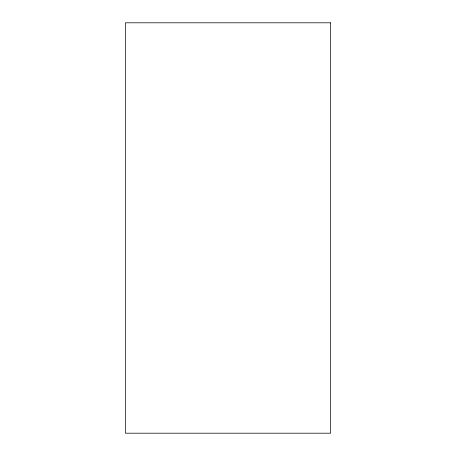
<?xml version="1.0" encoding="UTF-8"?>
<svg xmlns="http://www.w3.org/2000/svg" width="456" height="456" viewBox="0 0 456 456"><rect width="100%" height="100%" fill="white"/><g stroke="black" fill="none" stroke-linecap="round" stroke-linejoin="round"><path stroke-width="0.68" d="M330.6 22.8L125.4 22.8L125.4 433.2L330.6 433.2L330.6 22.8"/></g></svg>
